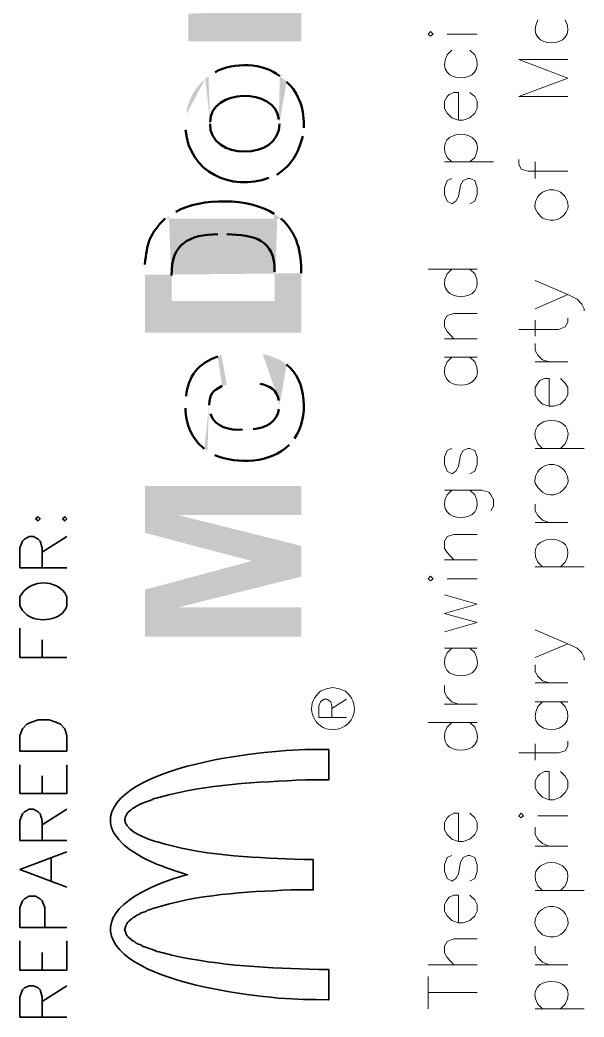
# Model space of a CAD drawing. Header units: inches. Extents: x 5 to 516, y -193 to 129.
# Drawn here: x 140.09 to 143.7, y -101.13 to -94.76 of the extents above; entities that cross this region are included whole.
import ezdxf

# ---------------------------------------------------------------- set-up
doc = ezdxf.new("R2010")
doc.units = ezdxf.units.IN
doc.header["$MEASUREMENT"] = 0
doc.layers.add('PDF4_Geometry', color=7, linetype='Continuous')
doc.layers.add('PDF4_Solid Fills', color=7, linetype='Continuous')

msp = doc.modelspace()

# ---------------------------------------------------------------- hatches: boundary and pattern name
at = {"layer": 'PDF4_Solid Fills', "transparency": 33554559}
h = msp.add_hatch(color=256, dxfattribs=at)
h.paths.add_polyline_path([(141.1654256, -94.716317), (141.1654256, -94.8929837), (141.888759, -94.8929837), (141.888759, -94.7029837), (141.5620923, -94.7029837)], flags=0)
h.paths.add_polyline_path([(141.2954257, -94.5429837), (141.2754257, -94.256317), (141.2720923, -94.716317)], flags=0)
h = msp.add_hatch(color=256, dxfattribs=at)
h.paths.add_polyline_path([(141.1487588, -95.4196523), (141.1487588, -95.4596523)], flags=0)
h.paths.add_polyline_path([(141.6820922, -95.766319), (141.7287589, -95.746319), (141.7320922, -95.746319)], flags=0)
h.paths.add_polyline_path([(141.8987589, -95.4996523), (141.9054255, -95.446319)], flags=0)
h.paths.add_polyline_path([(141.7954255, -95.1529856), (141.7954255, -95.1496523), (141.7754255, -95.1329856), (141.7520922, -95.1163189), (141.7487589, -95.4196523)], flags=0)
h.paths.add_polyline_path([(141.3054255, -95.4196523), (141.2954255, -95.1163189), (141.2754255, -95.1329856)], flags=0)
h.paths.add_polyline_path([(141.2754255, -95.1329856, 0.200216151), (141.1520921, -95.3629856)], flags=0)
h.paths.add_polyline_path([(141.1520921, -95.3629856), (141.1487588, -95.3929856)], flags=0)
h = msp.add_hatch(color=256, dxfattribs=at)
h.paths.add_polyline_path([(141.2954255, -95.1163177), (141.3054255, -95.4196511), (141.3054255, -95.4096511)], flags=0)
h.paths.add_polyline_path([(141.7454255, -95.3929844), (141.7487588, -95.4196511), (141.7520922, -95.1163177)], flags=0)
h.paths.add_polyline_path([(141.3387588, -95.089651), (141.3154255, -95.1029844)], flags=0)
h = msp.add_hatch(color=256, dxfattribs=at)
h.paths.add_polyline_path([(140.8887592, -96.386317), (140.8887592, -96.756317), (141.8887593, -96.756317), (141.8887593, -96.376317)], flags=0)
h.paths.add_polyline_path([(141.7587593, -96.026317), (141.7354259, -96.0096503), (141.7187593, -96.5529837), (141.0587592, -96.5529837), (141.0587592, -96.4629837), (141.0420925, -96.0129836), (141.0187592, -96.026317)], flags=0)
h.paths.add_polyline_path([(140.8887592, -96.3196503), (140.8887592, -96.3529837)], flags=0)
h = msp.add_hatch(color=256, dxfattribs=at)
h.paths.add_polyline_path([(141.0420922, -96.0129853), (141.0587589, -96.4629853), (141.0587589, -96.389652)], flags=0)
h.paths.add_polyline_path([(141.3554256, -96.1263186), (141.4120923, -96.1263186)], flags=0)
h.paths.add_polyline_path([(141.718759, -96.3663186), (141.718759, -96.5529853), (141.7354256, -96.0096519), (141.7154256, -95.9963186)], flags=0)
h.paths.add_polyline_path([(141.0854256, -95.9829853), (141.0620922, -95.9963186)], flags=0)
h = msp.add_hatch(color=256, dxfattribs=at)
h.paths.add_polyline_path([(141.1487588, -97.2229836), (141.1487588, -97.2396503)], flags=0)
h.paths.add_polyline_path([(141.2687588, -97.4996503), (141.2887588, -97.5129836), (141.2987588, -97.2196503)], flags=0)
h.paths.add_polyline_path([(141.3820922, -97.0963169), (141.4120922, -97.0896503), (141.3787588, -96.8996502), (141.3554255, -96.9096502)], flags=0)
h.paths.add_polyline_path([(141.1520921, -97.1629836), (141.1487588, -97.1929836)], flags=0)
h = msp.add_hatch(color=256, dxfattribs=at)
h.paths.add_polyline_path([(141.6120928, -97.0796527), (141.6254262, -97.082986)], flags=0)
h.paths.add_polyline_path([(141.7454262, -97.1896527), (141.7487595, -97.2196527), (141.7520928, -96.9296527), (141.7254262, -96.9196527), (141.7020928, -96.9096527), (141.6720928, -96.8996527), (141.6420928, -96.892986)], flags=0)
h = msp.add_hatch(color=256, dxfattribs=at)
h.paths.add_polyline_path([(141.2887591, -97.5129854), (141.3120924, -97.5263187), (141.3354257, -97.5396521)], flags=0)
h.paths.add_polyline_path([(141.8120924, -97.4729854), (141.8320924, -97.4529854), (141.8454258, -97.4329854)], flags=0)
h.paths.add_polyline_path([(141.7954258, -96.959652), (141.7754258, -96.9463187), (141.7520924, -96.929652), (141.7487591, -97.219652), (141.7454258, -97.2463187)], flags=0)
h.paths.add_polyline_path([(141.5820924, -97.3729854), (141.5487591, -97.3763187), (141.5120924, -97.3763187)], flags=0)
h.paths.add_polyline_path([(141.3087591, -97.2763187), (141.3020924, -97.249652), (141.2987591, -97.219652)], flags=0)
for points in [[(140.8887592, -97.7363164), (140.8887592, -98.0363165), (141.5720926, -98.2163165), (141.8887593, -98.3163165), (141.8887593, -98.1196498), (141.1020925, -97.9229831)], [(140.8887592, -97.7363164), (141.1020925, -97.9229831), (141.8887593, -97.9229831), (141.8887593, -97.7363164)], [(140.8887592, -98.3996533), (141.1020925, -98.5129867), (141.8887593, -98.31632), (141.5720926, -98.21632)], [(140.8887592, -98.3996533), (140.8887592, -98.6996534), (141.8887593, -98.6996534), (141.8887593, -98.5129867), (141.1020925, -98.5129867)]]:
    msp.add_hatch(color=256, dxfattribs=at).paths.add_polyline_path(points)

# ---------------------------------------------------------------- linework, layer by layer
at = {"layer": 'PDF4_Geometry', "lineweight": 15}
for points in [[(142.7154263, -94.8596513), (142.7320929, -94.846318), (142.7154263, -94.8296513), (142.7020929, -94.846318)], [(142.7154263, -98.3429856), (142.7320929, -98.3296523), (142.7154263, -98.3129856), (142.7020929, -98.3296523)], [(143.2954256, -99.8596517), (143.3120923, -99.8463184), (143.2954256, -99.8296517), (143.2820923, -99.8463184)]]:
    msp.add_lwpolyline(points, close=True, dxfattribs=at)
for points in [[(142.8220929, -94.8463185), (143.0154262, -94.8463185)], [(142.8520925, -94.949651), (142.8220925, -94.979651)], [(142.9987592, -94.979651), (142.9687592, -94.949651)], [(143.5954261, -95.2463192), (143.2820928, -95.2463192), (143.5954261, -95.1296525), (143.2820928, -95.0096525), (143.5954261, -95.0096525)], [(142.8954257, -95.3963165), (142.8954257, -95.2196498), (142.8654257, -95.2196498), (142.8354257, -95.2329832), (142.8220924, -95.2463165), (142.8054257, -95.2763165), (142.8054257, -95.3229832), (142.8220924, -95.3529832), (142.8520924, -95.3829832), (142.8954257, -95.3963165), (142.9254258, -95.3963165), (142.9687591, -95.3829832), (142.9987591, -95.3529832), (143.0154258, -95.3229832), (143.0154258, -95.2763165), (142.9987591, -95.2463165), (142.9687591, -95.2196498)], [(142.8520925, -95.6629859), (142.8220925, -95.6363192)], [(142.9987592, -95.6363192), (142.9687592, -95.6629859)], [(143.2820928, -95.6496531), (143.2820928, -95.6796531), (143.2954262, -95.7096531), (143.3420928, -95.7229865), (143.5954262, -95.7229865)], [(142.805426, -95.6629859), (143.1187594, -95.6629859)], [(143.3854262, -95.7696516), (143.3854262, -95.662985)], [(142.8520925, -95.7696516), (142.8220925, -95.782985), (142.8054258, -95.8296516), (142.8054258, -95.872985), (142.8220925, -95.9163183), (142.8520925, -95.932985), (142.8787591, -95.9163183), (142.8954258, -95.8863183), (142.9087592, -95.812985), (142.9254258, -95.782985), (142.9554258, -95.7696516), (142.9687592, -95.7696516), (142.9987592, -95.782985), (143.0154258, -95.8296516), (143.0154258, -95.872985), (142.9987592, -95.9163183), (142.9687592, -95.932985)], [(142.7020926, -96.3496518), (143.015426, -96.3496518)], [(142.8520925, -96.3496518), (142.8220925, -96.3796518)], [(142.9987592, -96.3796518), (142.9687592, -96.3496518)], [(143.3854262, -96.602985), (143.5954262, -96.512985), (143.3854262, -96.422985)], [(143.5954261, -96.5129853), (143.6554261, -96.5429853), (143.6854262, -96.5729853), (143.6987595, -96.6029853), (143.6987595, -96.6163186)], [(142.8654261, -96.7963173), (142.8220928, -96.7496506), (142.8054261, -96.7196506), (142.8054261, -96.6763173), (142.8220928, -96.6463173), (142.8654261, -96.632984), (143.0154261, -96.632984)], [(143.2820928, -96.7363163), (143.5354262, -96.7363163), (143.5787595, -96.7196497), (143.5954262, -96.6896497), (143.5954262, -96.662983)], [(143.3854262, -96.7796513), (143.3854262, -96.676318)], [(142.805426, -96.7963173), (143.015426, -96.7963173)], [(143.4754259, -96.9429848), (143.4320926, -96.9296515), (143.4020926, -96.8996515), (143.3854259, -96.8696515), (143.3854259, -96.8263181)], [(142.805426, -96.912986), (143.015426, -96.912986)], [(142.8520925, -96.912986), (142.8220925, -96.942986)], [(142.9987592, -96.942986), (142.9687592, -96.912986)], [(143.3854262, -96.9429848), (143.5954262, -96.9429848)], [(143.4754259, -97.2263168), (143.4754259, -97.0496501), (143.4454259, -97.0496501), (143.4154259, -97.0629834), (143.4020926, -97.0796501), (143.3854259, -97.1063168), (143.3854259, -97.1529835), (143.4020926, -97.1829835), (143.4320926, -97.2129835), (143.4754259, -97.2263168), (143.5054259, -97.2263168), (143.5487593, -97.2129835), (143.5787593, -97.1829835), (143.5954259, -97.1529835), (143.5954259, -97.1063168), (143.5787593, -97.0796501), (143.5487593, -97.0496501)], [(142.8520925, -97.4963194), (142.8220925, -97.5096527), (142.8054258, -97.5529861), (142.8054258, -97.5996527), (142.8220925, -97.6429861), (142.8520925, -97.6596527), (142.8787591, -97.6429861), (142.8954258, -97.6129861), (142.9087592, -97.5396527), (142.9254258, -97.5096527), (142.9554258, -97.4963194), (142.9687592, -97.4963194), (142.9987592, -97.5096527), (143.0154258, -97.5529861), (143.0154258, -97.5996527), (142.9987592, -97.6429861), (142.9687592, -97.6596527)], [(143.3854262, -97.4963194), (143.6987596, -97.4963194)], [(143.4320927, -97.4963194), (143.4020927, -97.4663194)], [(143.5787593, -97.4663194), (143.5487593, -97.4963194)], [(142.805426, -97.7629854), (143.045426, -97.7629854), (143.0887594, -97.7763187), (143.1020927, -97.7929854), (143.1187594, -97.8229854), (143.1187594, -97.8663187), (143.1020927, -97.8963187)], [(142.8520925, -97.7629854), (142.8220925, -97.7929854)], [(142.9987592, -97.7929854), (142.9687592, -97.7629854)], [(143.4754259, -97.9696505), (143.4320926, -97.9563171), (143.4020926, -97.9263171), (143.3854259, -97.8963171), (143.3854259, -97.8529838)], [(143.3854262, -97.9696505), (143.5954262, -97.9696505)], [(142.8654261, -98.2096509), (142.8220928, -98.1629842), (142.8054261, -98.1363175), (142.8054261, -98.0896509), (142.8220928, -98.0596509), (142.8654261, -98.0463175), (143.0154261, -98.0463175)], [(142.805426, -98.2096509), (143.015426, -98.2096509)], [(143.3854262, -98.2529858), (143.6987596, -98.2529858)], [(143.4320927, -98.2529858), (143.4020927, -98.2229858)], [(143.5787593, -98.2229858), (143.5487593, -98.2529858)], [(142.8220929, -98.3296528), (143.0154262, -98.3296528)], [(142.805426, -98.6696525), (143.015426, -98.6096525), (142.805426, -98.5529859), (143.015426, -98.4929859), (142.805426, -98.4329859)], [(143.3854262, -98.832986), (143.5954262, -98.7463194), (143.3854262, -98.6563194)], [(142.805426, -98.7729851), (143.015426, -98.7729851)], [(142.8520925, -98.7729851), (142.8220925, -98.8029851)], [(142.9987592, -98.8029851), (142.9687592, -98.7729851)], [(143.5954261, -98.7463195), (143.6554261, -98.7729862), (143.6854262, -98.8029862), (143.6987595, -98.8329862), (143.6987595, -98.8496528)], [(143.4754259, -98.9963195), (143.4320926, -98.9829862), (143.4020926, -98.9529862), (143.3854259, -98.9229862), (143.3854259, -98.8796528)], [(142.1720928, -99.0496516), (142.1320928, -99.032985), (142.0920928, -99.0263183), (142.0487595, -99.032985), (142.0120928, -99.0496516)], [(142.8954257, -99.132984), (142.8520924, -99.1163174), (142.8220924, -99.0863174), (142.8054257, -99.0563173), (142.8054257, -99.012984)], [(143.3854262, -98.9963195), (143.5954262, -98.9963195)], [(142.1787594, -99.2163174), (142.0020927, -99.2163174), (142.0020927, -99.142984), (142.0120927, -99.1163174), (142.0187594, -99.1096507), (142.035426, -99.0996507), (142.0520927, -99.0996507), (142.0687594, -99.1096507), (142.0787594, -99.1163174), (142.085426, -99.142984), (142.085426, -99.2163174)], [(142.0854256, -99.1596496), (142.1787589, -99.0996496)], [(142.805426, -99.132984), (143.015426, -99.132984)], [(143.3854262, -99.116318), (143.5954262, -99.116318)], [(143.4320927, -99.116318), (143.4020927, -99.146318)], [(143.5787593, -99.146318), (143.5487593, -99.116318)], [(142.7020926, -99.2496527), (143.015426, -99.2496527)], [(142.8520925, -99.2496527), (142.8220925, -99.2796527)], [(142.9987592, -99.2796527), (142.9687592, -99.2496527)], [(142.0487595, -99.2896516), (142.0920928, -99.2963183), (142.1320928, -99.2896516)], [(143.2820928, -99.442985), (143.5354262, -99.442985), (143.5787595, -99.4296517), (143.5954262, -99.3996517), (143.5954262, -99.3696517)], [(143.3854262, -99.4896532), (143.3854262, -99.3863198)], [(143.4754259, -99.742983), (143.4754259, -99.562983), (143.4454259, -99.562983), (143.4154259, -99.5796496), (143.4020926, -99.592983), (143.3854259, -99.622983), (143.3854259, -99.6663163), (143.4020926, -99.6963163), (143.4320926, -99.7263163), (143.4754259, -99.742983), (143.5054259, -99.742983), (143.5487593, -99.7263163), (143.5787593, -99.6963163), (143.5954259, -99.6663163), (143.5954259, -99.622983), (143.5787593, -99.592983), (143.5487593, -99.562983)], [(142.8954257, -100.0096524), (142.8954257, -99.8296524), (142.8654257, -99.8296524), (142.8354257, -99.846319), (142.8220924, -99.8596524), (142.8054257, -99.8896524), (142.8054257, -99.936319), (142.8220924, -99.966319), (142.8520924, -99.9963191), (142.8954257, -100.0096524), (142.9254258, -100.0096524), (142.9687591, -99.9963191), (142.9987591, -99.966319), (143.0154258, -99.936319), (143.0154258, -99.8896524), (142.9987591, -99.8596524), (142.9687591, -99.8296524)], [(143.4020922, -99.8463189), (143.5954255, -99.8463189)], [(143.4754259, -100.0396512), (143.4320926, -100.0229845), (143.4020926, -99.9963178), (143.3854259, -99.9663178), (143.3854259, -99.9196512)], [(143.3854262, -100.0396512), (143.5954262, -100.0396512)], [(142.8520925, -100.0996521), (142.8220925, -100.1129855), (142.8054258, -100.1596521), (142.8054258, -100.2029855), (142.8220925, -100.2463188), (142.8520925, -100.2629855), (142.8787591, -100.2463188), (142.8954258, -100.2163188), (142.9087592, -100.1429855), (142.9254258, -100.1129855), (142.9554258, -100.0996521), (142.9687592, -100.0996521), (142.9987592, -100.1129855), (143.0154258, -100.1596521), (143.0154258, -100.2029855), (142.9987592, -100.2463188), (142.9687592, -100.2629855)], [(143.4320927, -100.3229866), (143.4020927, -100.2929866)], [(143.5787593, -100.2929866), (143.5487593, -100.3229866)], [(142.8954257, -100.5296516), (142.8954257, -100.3529849), (142.8654257, -100.3529849), (142.8354257, -100.3663183), (142.8220924, -100.3829849), (142.8054257, -100.4129849), (142.8054257, -100.4563183), (142.8220924, -100.4863183), (142.8520924, -100.5163183), (142.8954257, -100.5296516), (142.9254258, -100.5296516), (142.9687591, -100.5163183), (142.9987591, -100.4863183), (143.0154258, -100.4563183), (143.0154258, -100.4129849), (142.9987591, -100.3829849), (142.9687591, -100.3529849)], [(143.3854262, -100.3229866), (143.6987596, -100.3229866)], [(142.8654261, -100.7996508), (142.8220928, -100.7529842), (142.8054261, -100.7229841), (142.8054261, -100.6796508), (142.8220928, -100.6496508), (142.8654261, -100.6329841), (143.0154261, -100.6329841)], [(143.4754259, -100.7996508), (143.4320926, -100.7829842), (143.4020926, -100.7529842), (143.3854259, -100.7229841), (143.3854259, -100.6796508)], [(142.7020926, -100.7996508), (143.015426, -100.7996508)], [(143.3854262, -100.7996508), (143.5954262, -100.7996508)], [(142.7020926, -101.079653), (142.7020926, -100.8729863)], [(142.7020926, -100.9763171), (143.015426, -100.9763171)], [(143.4320927, -101.079653), (143.4020927, -101.049653)], [(143.5787593, -101.049653), (143.5487593, -101.079653)], [(143.3854262, -101.079653), (143.6987596, -101.079653)]]:
    msp.add_lwpolyline(points, dxfattribs=at)
for points in [[(143.5954262, -95.9629839, 1.153009687), (143.3854262, -95.9629839), (143.4020929, -95.9929839), (143.4320929, -96.0229839)], [(143.5954262, -97.7196504, 1.153009687), (143.3854262, -97.7196504), (143.4020929, -97.7463171), (143.4320929, -97.7763171)], [(143.5954262, -100.5463176, 1.153009687), (143.3854262, -100.5463176), (143.4020929, -100.5763176), (143.4320929, -100.6063176)]]:
    msp.add_lwpolyline(points, format="xyb", dxfattribs=at)
at = {"layer": 'PDF4_Geometry', "lineweight": 35}
for points in [[(140.1887588, -97.9463181), (140.2054255, -97.9596514), (140.2187588, -97.9463181), (140.2054255, -97.9329847)], [(140.3620927, -97.9463181), (140.3754261, -97.9596514), (140.3887594, -97.9463181), (140.3754261, -97.9329847)], [(140.3887592, -99.4329854), (140.0887591, -99.4329854), (140.0887591, -99.3329854), (140.1054258, -99.2896521), (140.1320925, -99.2596521), (140.1620925, -99.2463187), (140.2054258, -99.2329854), (140.2754258, -99.2329854), (140.3187591, -99.2463187), (140.3487591, -99.2596521), (140.3754258, -99.2896521), (140.3887592, -99.3329854)], [(141.9954255, -99.4229858), (142.0654255, -99.4229858)], [(142.0654255, -99.4229847), (142.0654255, -99.6163181)], [(142.0654262, -99.6163179), (141.9154261, -99.6163179)], [(140.9854261, -99.7263179), (140.9754261, -99.7296513), (140.9620927, -99.7329846), (140.9487594, -99.7363179), (140.9620927, -99.7329846), (140.9754261, -99.7296513)], [(140.6687588, -99.8696525), (140.6687588, -99.8529858)], [(140.8154261, -99.796318), (140.8087594, -99.7996513), (140.8020927, -99.806318), (140.7954261, -99.8096513), (140.7820927, -99.8229846), (140.7787594, -99.826318), (140.7754261, -99.8296513), (140.7720927, -99.8329846), (140.7720927, -99.836318), (140.7687594, -99.8429846), (140.7654261, -99.846318), (140.7654261, -99.8496513), (140.7620927, -99.8529846), (140.7620927, -99.866318), (140.7587594, -99.8696513), (140.7620927, -99.866318), (140.7620927, -99.8529846), (140.7654261, -99.8496513), (140.7654261, -99.846318), (140.7687594, -99.8429846), (140.7720927, -99.836318), (140.7720927, -99.8329846), (140.7754261, -99.8296513), (140.7787594, -99.826318), (140.7820927, -99.8229846), (140.7954261, -99.8096513), (140.8020927, -99.806318), (140.8087594, -99.7996513)], [(140.6687588, -99.8896513), (140.6687588, -99.8696513)], [(140.7587595, -99.869651), (140.7620928, -99.879651), (140.7620928, -99.889651), (140.7620928, -99.879651)], [(140.8054255, -100.0696513), (140.7887588, -100.0596513), (140.7754255, -100.0496513), (140.7887588, -100.0596513)], [(140.9454261, -100.0063177), (140.9554261, -100.009651), (140.9687594, -100.0129844), (140.9554261, -100.009651)], [(141.8454262, -100.1229844), (141.9054262, -100.1263177), (141.9654262, -100.1263177), (141.9054262, -100.1263177)], [(141.9654262, -100.1263166), (141.9654262, -100.31965)], [(141.1620922, -100.2229847), (141.1287588, -100.2129847), (141.0954255, -100.2029846), (141.1287588, -100.2129847)], [(141.1320924, -100.2296505), (141.1620924, -100.2229838)], [(141.9654261, -100.3196532), (141.8254262, -100.3196532)], [(140.9387594, -100.4396532), (140.9287594, -100.4429866), (140.9154261, -100.4463199), (140.9054261, -100.4496532), (140.8987594, -100.4563199), (140.8887594, -100.4596532), (140.8787594, -100.4629866), (140.8687594, -100.4663199), (140.8587594, -100.4696532), (140.8520927, -100.4763199), (140.8420927, -100.4796532), (140.8354261, -100.4829866), (140.8254261, -100.4896532), (140.8154261, -100.4963199), (140.8087594, -100.4996532), (140.8020927, -100.5063199), (140.7954261, -100.5096532), (140.7920927, -100.5163199), (140.7854261, -100.5196532), (140.7787594, -100.5263199), (140.7754261, -100.5329866), (140.7720927, -100.5363199), (140.7720927, -100.5396532), (140.7654261, -100.5463199), (140.7654261, -100.5529866), (140.7620927, -100.5596532), (140.7620927, -100.5663199), (140.7587594, -100.5729866), (140.7620927, -100.5663199), (140.7620927, -100.5596532), (140.7654261, -100.5529866), (140.7654261, -100.5463199), (140.7720927, -100.5396532), (140.7720927, -100.5363199), (140.7754261, -100.5329866), (140.7787594, -100.5263199), (140.7854261, -100.5196532), (140.7920927, -100.5163199), (140.7954261, -100.5096532), (140.8020927, -100.5063199), (140.8087594, -100.4996532), (140.8154261, -100.4963199), (140.8254261, -100.4896532), (140.8354261, -100.4829866), (140.8420927, -100.4796532), (140.8520927, -100.4763199), (140.8587594, -100.4696532), (140.8687594, -100.4663199), (140.8787594, -100.4629866), (140.8887594, -100.4596532), (140.8987594, -100.4563199), (140.9054261, -100.4496532), (140.9154261, -100.4463199), (140.9287594, -100.4429866)], [(140.6687591, -100.5729839), (140.6687591, -100.5596505)], [(140.6687588, -100.5829866), (140.6687588, -100.5729866)], [(140.7587588, -100.5729863), (140.7620922, -100.579653), (140.7620922, -100.5863196), (140.7654254, -100.5929863), (140.7654254, -100.599653), (140.7654254, -100.5929863), (140.7620922, -100.5863196), (140.7620922, -100.579653)], [(140.7854254, -100.6263196), (140.7920921, -100.629653), (140.7954254, -100.6329863), (140.8020921, -100.6363196), (140.8054254, -100.6429863), (140.8120922, -100.6463196), (140.8154254, -100.6463196), (140.8187587, -100.649653), (140.8254254, -100.6529863), (140.8287588, -100.6563196), (140.8320921, -100.659653), (140.8387588, -100.6629863), (140.8454255, -100.6663196), (140.8554254, -100.669653), (140.8654255, -100.6729863), (140.8720921, -100.679653), (140.8820922, -100.6829863), (140.8854255, -100.6829863), (140.8920921, -100.6863196), (140.8954255, -100.6863196), (140.8920921, -100.6863196), (140.8854255, -100.6829863), (140.8820922, -100.6829863), (140.8720921, -100.679653), (140.8654255, -100.6729863), (140.8554254, -100.669653), (140.8454255, -100.6663196), (140.8387588, -100.6629863), (140.8320921, -100.659653), (140.8287588, -100.6563196), (140.8254254, -100.6529863), (140.8187587, -100.649653), (140.8154254, -100.6463196), (140.8120922, -100.6463196), (140.8054254, -100.6429863), (140.8020921, -100.6363196), (140.7954254, -100.6329863), (140.7920921, -100.629653)], [(140.9520921, -100.7063197), (140.9654255, -100.7129863), (140.9787588, -100.7163197), (140.9920921, -100.719653), (141.0054255, -100.7229863), (140.9920921, -100.719653), (140.9787588, -100.7163197), (140.9654255, -100.7129863)], [(141.9387589, -100.8263197), (142.0020922, -100.829653), (142.0654255, -100.829653), (142.0020922, -100.829653)], [(142.0654255, -100.8296519), (142.0654255, -101.0229853)], [(142.0654255, -101.0229866), (141.9820922, -101.0196533)]]:
    msp.add_lwpolyline(points, close=True, dxfattribs=at)
for points in [[(140.3887592, -98.2596522), (140.0887591, -98.2596522), (140.0887591, -98.1329856), (140.1054258, -98.0896522), (140.1187591, -98.0763189), (140.1487591, -98.0596522), (140.1754258, -98.0596522), (140.2054258, -98.0763189), (140.2187591, -98.0896522), (140.2320925, -98.1329856), (140.2320925, -98.2596522)], [(140.2320921, -98.1596495), (140.3887587, -98.0596495)], [(140.1054253, -98.4196525), (140.0887586, -98.4463192), (140.0887586, -98.5029859), (140.1054253, -98.5329859), (140.132092, -98.5596525)], [(140.3887586, -98.5029859), (140.3887586, -98.4463192), (140.3754253, -98.4196525)], [(140.3887592, -98.832986), (140.0887591, -98.832986), (140.0887591, -98.6463194)], [(140.2320921, -98.832986), (140.2320921, -98.7196527)], [(140.3887592, -99.5196513), (140.3887592, -99.7029846), (140.0887591, -99.7029846), (140.0887591, -99.5196513)], [(140.2320921, -99.7029846), (140.2320921, -99.5896513)], [(140.3887592, -100.002986), (140.0887591, -100.002986), (140.0887591, -99.8763193), (140.1054258, -99.832986), (140.1187591, -99.8196526), (140.1487591, -99.802986), (140.1754258, -99.802986), (140.2054258, -99.8196526), (140.2187591, -99.832986), (140.2320925, -99.8763193), (140.2320925, -100.002986)], [(140.2320921, -99.9029833), (140.3887587, -99.8029833)], [(140.3887592, -100.302984), (140.0887591, -100.1896506), (140.3887592, -100.0763173)], [(140.288759, -100.2596524), (140.288759, -100.1196524)], [(140.3887592, -100.5596504), (140.0887591, -100.5596504), (140.0887591, -100.4329837), (140.1054258, -100.3896504), (140.1187591, -100.376317), (140.1487591, -100.3596504), (140.1887591, -100.3596504), (140.2187591, -100.376317), (140.2320925, -100.3896504), (140.2487591, -100.4329837), (140.2487591, -100.5596504)], [(140.3887592, -100.6463195), (140.3887592, -100.8329862), (140.0887591, -100.8329862), (140.0887591, -100.6463195)], [(140.2320921, -100.8329862), (140.2320921, -100.7196528)], [(140.3887592, -101.1329842), (140.0887591, -101.1329842), (140.0887591, -101.0029842), (140.1054258, -100.9596508), (140.1187591, -100.9463175), (140.1487591, -100.9329842), (140.1754258, -100.9329842), (140.2054258, -100.9463175), (140.2187591, -100.9596508), (140.2320925, -101.0029842), (140.2320925, -101.1329842)], [(140.2320921, -101.0329849), (140.3887587, -100.9329848)]]:
    msp.add_lwpolyline(points, dxfattribs=at)
at = {"layer": 'PDF4_Geometry', "lineweight": 15}
for points in [[(143.4020927, -94.7563166), (143.3042593, -94.9528722), (143.6765927, -94.9528722), (143.5787593, -94.7563166)], [(142.8220925, -94.979651), (142.7242591, -95.1762066), (143.0965925, -95.1762066), (142.9987592, -94.979651)], [(142.8220925, -95.6363192), (142.7202036, -95.4379859), (143.1006481, -95.4379859), (142.9987592, -95.6363192)], [(143.4320929, -96.0229839), (143.5006484, -96.0533728), (143.5654818, -96.0368172), (143.5954262, -95.9629839)], [(142.8220925, -96.3796518), (142.7225925, -96.5738185), (143.0982592, -96.5738185), (142.9987592, -96.3796518)], [(142.8220925, -96.942986), (142.7202036, -97.1413194), (143.1006481, -97.1413194), (142.9987592, -96.942986)], [(143.4020927, -97.4663194), (143.3001482, -97.267986), (143.6807038, -97.267986), (143.5787593, -97.4663194)], [(143.4320929, -97.7763171), (143.4990929, -97.8160949), (143.5621484, -97.786206), (143.5954262, -97.7196504)], [(142.8220925, -97.7929854), (142.7225925, -97.9871521), (143.0982592, -97.9871521), (142.9987592, -97.7929854)], [(143.4020927, -98.2229858), (143.3025371, -98.0288192), (143.6783149, -98.0288192), (143.5787593, -98.2229858)], [(142.8220925, -98.8029851), (142.7202036, -99.0013184), (143.1006481, -99.0013184), (142.9987592, -98.8029851)], [(142.0120928, -99.0496516), (141.9225928, -99.1191516), (141.9420928, -99.247985), (142.0487595, -99.2896516)], [(142.1320928, -99.2896516), (142.2409817, -99.2532072), (142.2628706, -99.1192627), (142.1720928, -99.0496516)], [(143.4020927, -99.146318), (143.3042593, -99.3429292), (143.6765927, -99.3429292), (143.5787593, -99.146318)], [(142.8220925, -99.2796527), (142.7200925, -99.4762083), (143.1007592, -99.4762083), (142.9987592, -99.2796527)], [(143.4020927, -100.2929866), (143.3040371, -100.0962088), (143.6768149, -100.0962088), (143.5787593, -100.2929866)], [(143.4320929, -100.6063176), (143.5006484, -100.6366509), (143.5654818, -100.6201509), (143.5954262, -100.5463176)], [(143.4020927, -101.049653), (143.2997038, -100.8564863), (143.6811482, -100.8564863), (143.5787593, -101.049653)]]:
    msp.add_open_spline(points, degree=3, dxfattribs=at)
at = {"layer": 'PDF4_Geometry', "lineweight": 50}
for points in [[(141.7520922, -95.1163177), (141.6462588, -95.0288177), (141.4564255, -95.0254288), (141.3387588, -95.089651)], [(141.3054255, -95.4096511), (141.3060366, -95.1904288), (141.7274255, -95.1867622), (141.7454255, -95.3929844)], [(141.9054255, -95.446319), (141.9105922, -95.3392078), (141.8785366, -95.2254856), (141.7954255, -95.1529856)], [(141.7487589, -95.4196523), (141.7545366, -95.6589301), (141.2969255, -95.6576523), (141.3054255, -95.4196523)], [(141.1487588, -95.4596523), (141.1717033, -95.7304301), (141.4407033, -95.8544301), (141.6820922, -95.766319)], [(141.7320922, -95.746319), (141.83437, -95.677819), (141.8662033, -95.6149301), (141.8987589, -95.4996523)], [(141.7154256, -95.9963186), (141.5565923, -95.892763), (141.2499256, -95.8912075), (141.0854256, -95.9829853)], [(141.0187592, -96.026317), (140.9179259, -96.121817), (140.9009814, -96.1854836), (140.8887592, -96.3196503)], [(141.8887593, -96.376317), (141.8909259, -96.2437059), (141.8629259, -96.1167059), (141.7587593, -96.026317)], [(141.0587589, -96.389652), (141.0571478, -96.1873742), (141.17037, -96.1289853), (141.3554256, -96.1263186)], [(141.4120923, -96.1263186), (141.5864256, -96.1320408), (141.722759, -96.1574853), (141.718759, -96.3663186)], [(141.3554255, -96.9096502), (141.2344255, -96.9461502), (141.1627588, -97.0376502), (141.1520921, -97.1629836)], [(141.8454258, -97.4329854), (141.9377036, -97.3038187), (141.9265369, -97.0604853), (141.7954258, -96.959652)], [(141.2987588, -97.2196503), (141.3048144, -97.1450947), (141.3196477, -97.1309836), (141.3820922, -97.0963169)], [(141.6254262, -97.082986), (141.6850928, -97.0955416), (141.7358706, -97.123986), (141.7454262, -97.1896527)], [(141.1487588, -97.2396503), (141.1481477, -97.3434281), (141.1883699, -97.4335947), (141.2687588, -97.4996503)], [(141.5120924, -97.3763187), (141.4368702, -97.3827076), (141.3325924, -97.3588743), (141.3087591, -97.2763187)], [(141.7454258, -97.2463187), (141.7378146, -97.3263743), (141.6557591, -97.3705409), (141.5820924, -97.3729854)], [(141.3354257, -97.5396521), (141.4820924, -97.5988743), (141.6942035, -97.5920409), (141.8120924, -97.4729854)]]:
    msp.add_open_spline(points, degree=3, dxfattribs=at)
at = {"layer": 'PDF4_Geometry', "lineweight": 35}
for points in [[(140.3754253, -98.4196525), (140.3143697, -98.3362636), (140.1664253, -98.3362636), (140.1054253, -98.4196525)], [(140.132092, -98.5596525), (140.2041475, -98.6152637), (140.3606475, -98.6013192), (140.3887586, -98.5029859)], [(141.9954255, -99.4229858), (141.7654811, -99.4128191), (140.7348698, -99.5025969), (140.6687588, -99.8529858)], [(141.9954255, -99.4229858), (141.7654811, -99.4128191), (140.7348698, -99.5025969), (140.6687588, -99.8529858)], [(140.9854261, -99.7263179), (141.285815, -99.6440957), (141.6039817, -99.6304846), (141.9154261, -99.6163179)], [(140.9854261, -99.7263179), (141.285815, -99.6440957), (141.6039817, -99.6304846), (141.9154261, -99.6163179)], [(140.8154261, -99.796318), (140.8552038, -99.7665402), (140.904315, -99.7567068), (140.9487594, -99.7363179)], [(140.8154261, -99.796318), (140.8552038, -99.7665402), (140.904315, -99.7567068), (140.9487594, -99.7363179)], [(140.6687588, -99.8896513), (140.675481, -99.9567069), (140.7255366, -100.0076513), (140.7754255, -100.0496513)], [(140.6687588, -99.8896513), (140.675481, -99.9567069), (140.7255366, -100.0076513), (140.7754255, -100.0496513)], [(140.9454261, -100.0063177), (140.8912039, -99.9893732), (140.7841483, -99.9472066), (140.7620928, -99.889651)], [(140.9454261, -100.0063177), (140.8912039, -99.9893732), (140.7841483, -99.9472066), (140.7620928, -99.889651)], [(141.8454262, -100.1229844), (141.5700373, -100.1137621), (141.2317039, -100.0958177), (140.9687594, -100.0129844)], [(141.8454262, -100.1229844), (141.5700373, -100.1137621), (141.2317039, -100.0958177), (140.9687594, -100.0129844)], [(140.8054255, -100.0696513), (140.8904255, -100.1332624), (140.9952588, -100.1669846), (141.0954255, -100.2029846)], [(140.8054255, -100.0696513), (140.8904255, -100.1332624), (140.9952588, -100.1669846), (141.0954255, -100.2029846)], [(141.1320924, -100.2296505), (140.9968702, -100.2684283), (140.680148, -100.3829838), (140.6687591, -100.5596505)], [(141.1320924, -100.2296505), (140.9968702, -100.2684283), (140.680148, -100.3829838), (140.6687591, -100.5596505)], [(140.9387594, -100.4396532), (141.2238705, -100.347431), (141.5277039, -100.3330421), (141.8254262, -100.3196532)], [(140.9387594, -100.4396532), (141.2238705, -100.347431), (141.5277039, -100.3330421), (141.8254262, -100.3196532)], [(140.6687588, -100.5829866), (140.7084255, -100.9363755), (141.7743144, -101.0331533), (141.9820922, -101.0196533)], [(140.6687588, -100.5829866), (140.7084255, -100.9363755), (141.7743144, -101.0331533), (141.9820922, -101.0196533)], [(140.7854254, -100.6263196), (140.7784254, -100.6177085), (140.7724254, -100.6082641), (140.7654254, -100.599653)], [(140.7854254, -100.6263196), (140.7784254, -100.6177085), (140.7724254, -100.6082641), (140.7654254, -100.599653)], [(140.9520921, -100.7063197), (140.9335365, -100.6975419), (140.9119811, -100.6972641), (140.8954255, -100.6863196)], [(140.9520921, -100.7063197), (140.9335365, -100.6975419), (140.9119811, -100.6972641), (140.8954255, -100.6863196)], [(141.9387589, -100.8263197), (141.6362588, -100.8193752), (141.298981, -100.7988197), (141.0054255, -100.7229863)], [(141.9387589, -100.8263197), (141.6362588, -100.8193752), (141.298981, -100.7988197), (141.0054255, -100.7229863)]]:
    msp.add_open_spline(points, degree=3, dxfattribs=at)

doc.saveas('drawing.dxf')
